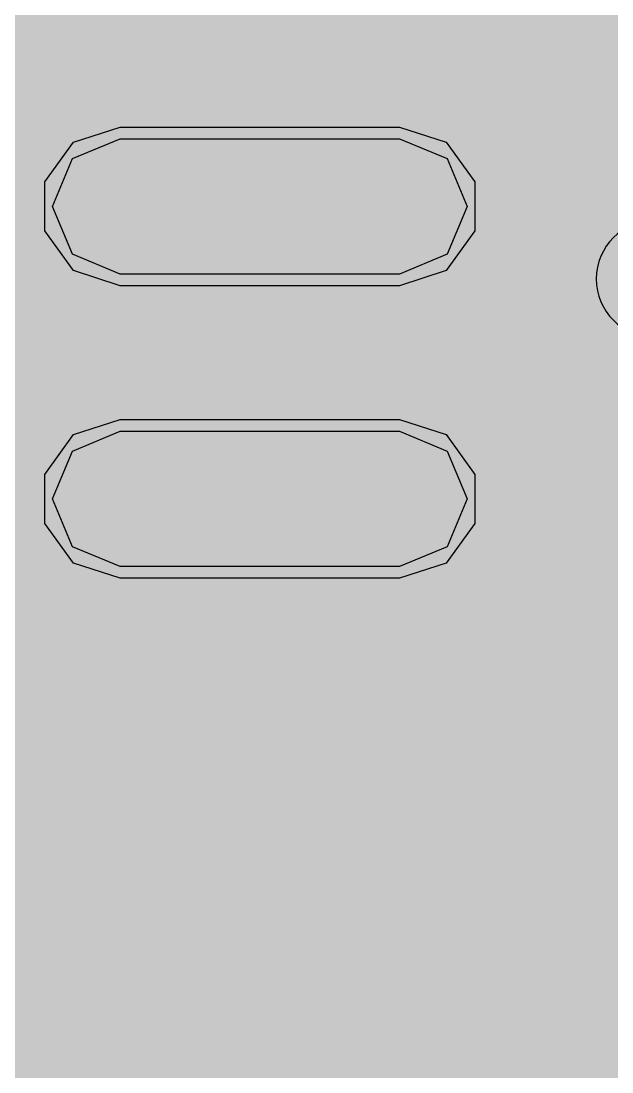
# Model space of a CAD drawing. Header units: millimetres. Extents: x -61 to 56, y -72 to 70.
# Drawn here: x 13.646 to 16.212, y 10.615 to 15.178 of the extents above; entities that cross this region are included whole.
import ezdxf

# ---------------------------------------------------------------- set-up
doc = ezdxf.new("R2010")
doc.units = ezdxf.units.MM
doc.header["$MEASUREMENT"] = 0
for name, color, linetype, true_color in [('02GND', 7, 'Continuous', 0x999966), ('03POWER', 7, 'Continuous', 0x008000), ('Bottom-Layer', 7, 'Continuous', 0x0000ff), ('Multi-Layer', 7, 'Continuous', 0xc0c0c0), ('Top-Layer', 7, 'Continuous', 0xff0000), ('Top-Paste-Mask-Layer', 7, 'Continuous', 0x808080), ('Top-Silkscreen-Layer', 7, 'Continuous', 0xffcc00), ('Top-Solder-Mask-Layer', 7, 'Continuous', 0x800080)]:
    doc.layers.add(name, color=color, linetype=linetype, true_color=true_color)

msp = doc.modelspace()

# ---------------------------------------------------------------- hatches: boundary and pattern name
at = {"layer": '02GND'}
msp.add_hatch(color=256, dxfattribs=at).paths.add_polyline_path([(-49.642, 52.1533), (49.642, 52.1533), (49.642, -62.142), (-49.642, -62.142)])
at = {"layer": '03POWER'}
for points in [[(48.499, -56.0416), (48.5811, -56.3479), (48.8055, -56.572), (49.112, -56.6537), (49.4182, -56.5711), (49.642, -56.3464), (49.642, -62.142), (44.1922, -62.142), (44.3927, -61.9566), (44.4927, -61.7025), (44.4722, -61.4302), (45.1891, -61.7036), (45.9498, -61.8043), (46.7131, -61.7268), (47.438, -61.4754), (48.0854, -61.0636), (48.6204, -60.5136), (49.0141, -59.855), (49.2453, -59.1234), (49.3016, -58.3582), (49.1799, -57.6006), (48.8867, -56.8916), (48.438, -56.2692), (47.8578, -55.7672), (47.1774, -55.4124), (46.4336, -55.2241), (45.6664, -55.2125), (44.9172, -55.378), (44.2264, -55.7119), (43.6312, -56.1961), (43.1637, -56.8045), (42.8491, -57.5043), (42.7044, -58.2579), (42.7374, -59.0244), (42.9463, -59.7627), (43.3198, -60.433), (43.8378, -60.999), (-43.3618, -60.999), (-43.6207, -61.0564), (-43.831, -61.218), (-43.9533, -61.4534), (-43.9644, -61.7184), (-43.8625, -61.9632), (-43.6666, -62.142), (-49.642, -62.142), (-49.642, -56.5819), (-49.4335, -56.7975), (-49.1476, -56.8882), (-48.8529, -56.8322), (-49.1622, -57.5412), (-49.2982, -58.3027), (-49.2534, -59.075), (-49.0303, -59.8157), (-48.6412, -60.4842), (-48.1072, -61.0439), (-47.4578, -61.4642), (-46.7284, -61.722), (-45.9591, -61.8032), (-45.1921, -61.7032), (-44.4692, -61.4277), (-43.8302, -60.9917), (-43.3101, -60.4191), (-42.9374, -59.7413), (-42.7325, -58.9953), (-42.7065, -58.2222), (-42.8611, -57.4642), (-43.1876, -56.763), (-43.6682, -56.1568), (-44.2766, -55.679), (-44.9793, -55.3557), (-45.738, -55.2047), (-46.511, -55.2341), (-47.256, -55.4425), (-47.9321, -55.8184), (-48.5023, -56.3411), (-48.4998, -56.3091), (-48.499, -56.2771), (-48.499, 51.315), (-19.4026, 51.315), (-19.6295, 51.1437), (-19.7546, 50.8885), (-19.7509, 50.6043), (-19.6192, 50.3524), (-19.388, 50.1871), (-19.6578, 49.9772), (-19.7729, 49.6553), (-19.6975, 49.3219), (-19.4552, 49.0809), (-19.6839, 48.8583), (-19.7695, 48.5508), (-19.6886, 48.242), (-19.4633, 48.0159), (-19.1548, 47.934), (-18.847, 48.0185), (-18.6236, 48.2465), (-18.5453, 48.5559), (-18.6335, 48.8627), (-18.8641, 49.0834), (-18.625, 49.3243), (-18.5509, 49.6555), (-18.6646, 49.9752), (-18.9312, 50.1853), (-18.6981, 50.3494), (-18.5646, 50.6015), (-18.5597, 50.8866), (-18.6846, 51.143), (-18.9121, 51.315), (48.4255, 51.315), (48.499, 51.2415)], [(12.707, 15.643), (12.789, 15.337), (13.0131, 15.1129), (13.3192, 15.0309), (13.6252, 15.1129), (13.8493, 15.337), (13.9313, 15.643), (13.8493, 15.9491), (13.6252, 16.1732), (13.3192, 16.2552), (13.0131, 16.1732), (12.789, 15.9491)], [(12.707, 14.373), (12.789, 14.067), (13.0131, 13.8429), (13.3192, 13.7609), (13.6252, 13.8429), (13.8493, 14.067), (13.9313, 14.373), (13.8493, 14.6791), (13.6252, 14.9032), (13.3192, 14.9852), (13.0131, 14.9032), (12.789, 14.6791)], [(15.786, 14.0582), (15.868, 13.7521), (16.0921, 13.528), (16.3982, 13.446), (16.7042, 13.528), (16.9283, 13.7521), (17.0103, 14.0582), (16.9283, 14.3642), (16.7042, 14.5883), (16.3982, 14.6703), (16.0921, 14.5883), (15.868, 14.3642)], [(12.707, 13.103), (12.789, 12.797), (13.0131, 12.5729), (13.3192, 12.4909), (13.6252, 12.5729), (13.8493, 12.797), (13.9313, 13.103), (13.8493, 13.4091), (13.6252, 13.6332), (13.3192, 13.7152), (13.0131, 13.6332), (12.789, 13.4091)]]:
    msp.add_hatch(color=256, dxfattribs=at).paths.add_polyline_path(points)
at = {"layer": 'Bottom-Layer'}
msp.add_hatch(color=256, dxfattribs=at).paths.add_polyline_path([(-49.642, -62.142), (-49.642, 52.1533), (49.642, 52.1533), (49.642, -62.142)])
at = {"layer": 'Top-Layer'}
for points in [[(-49.642, -62.142), (-49.642, 52.1533), (49.642, 52.1533), (49.642, -62.142)], [(14.0771, 14.079), (13.8692, 14.1651), (13.7831, 14.373), (13.8692, 14.5809), (14.0771, 14.667), (15.2891, 14.667), (15.497, 14.5809), (15.5831, 14.373), (15.497, 14.1651), (15.2891, 14.079)], [(14.0771, 12.809), (13.8692, 12.8951), (13.7831, 13.103), (13.8692, 13.3109), (14.0771, 13.397), (15.2891, 13.397), (15.497, 13.3109), (15.5831, 13.103), (15.497, 12.8951), (15.2891, 12.809)]]:
    msp.add_hatch(color=256, dxfattribs=at).paths.add_polyline_path(points)
at = {"layer": 'Top-Paste-Mask-Layer'}
for points in [[(14.0771, 14.079), (13.8692, 14.1651), (13.7831, 14.373), (13.8692, 14.5809), (14.0771, 14.667), (15.2891, 14.667), (15.497, 14.5809), (15.5831, 14.373), (15.497, 14.1651), (15.2891, 14.079)], [(14.0771, 12.809), (13.8692, 12.8951), (13.7831, 13.103), (13.8692, 13.3109), (14.0771, 13.397), (15.2891, 13.397), (15.497, 13.3109), (15.5831, 13.103), (15.497, 12.8951), (15.2891, 12.809)]]:
    msp.add_hatch(color=256, dxfattribs=at).paths.add_polyline_path(points)
at = {"layer": 'Top-Solder-Mask-Layer'}
for points in [[(14.0771, 14.0282), (13.8744, 14.0941), (13.7492, 14.2665), (13.7492, 14.4796), (13.8744, 14.652), (14.0771, 14.7178), (15.2891, 14.7178), (15.4918, 14.652), (15.617, 14.4796), (15.617, 14.2665), (15.4918, 14.0941), (15.2891, 14.0282)], [(14.0771, 12.7582), (13.8744, 12.8241), (13.7492, 12.9965), (13.7492, 13.2096), (13.8744, 13.382), (14.0771, 13.4478), (15.2891, 13.4478), (15.4918, 13.382), (15.617, 13.2096), (15.617, 12.9965), (15.4918, 12.8241), (15.2891, 12.7582)]]:
    msp.add_hatch(color=256, dxfattribs=at).paths.add_polyline_path(points)

# ---------------------------------------------------------------- linework, layer by layer
at = {"layer": '03POWER', "const_width": 0.0508}
for points in [[(12.707, 15.643), (12.789, 15.337), (13.0131, 15.1129), (13.3192, 15.0309), (13.6252, 15.1129), (13.8493, 15.337), (13.9313, 15.643), (13.8493, 15.9491), (13.6252, 16.1732), (13.3192, 16.2552), (13.0131, 16.1732), (12.789, 15.9491)], [(12.707, 14.373), (12.789, 14.067), (13.0131, 13.8429), (13.3192, 13.7609), (13.6252, 13.8429), (13.8493, 14.067), (13.9313, 14.373), (13.8493, 14.6791), (13.6252, 14.9032), (13.3192, 14.9852), (13.0131, 14.9032), (12.789, 14.6791)], [(15.786, 14.0582), (15.868, 13.7521), (16.0921, 13.528), (16.3982, 13.446), (16.7042, 13.528), (16.9283, 13.7521), (17.0103, 14.0582), (16.9283, 14.3642), (16.7042, 14.5883), (16.3982, 14.6703), (16.0921, 14.5883), (15.868, 14.3642)], [(12.707, 13.103), (12.789, 12.797), (13.0131, 12.5729), (13.3192, 12.4909), (13.6252, 12.5729), (13.8493, 12.797), (13.9313, 13.103), (13.8493, 13.4091), (13.6252, 13.6332), (13.3192, 13.7152), (13.0131, 13.6332), (12.789, 13.4091)]]:
    msp.add_lwpolyline(points, close=True, dxfattribs=at)
at = {"layer": 'Multi-Layer'}
msp.add_lwpolyline([(16.1442, 14.0582, 1), (16.6522, 14.0582, 1)], format="xyb", close=True, dxfattribs=at)
at = {"layer": 'Top-Layer'}
for points in [[(14.0771, 14.079), (13.8692, 14.1651), (13.7831, 14.373), (13.8692, 14.5809), (14.0771, 14.667), (15.2891, 14.667), (15.497, 14.5809), (15.5831, 14.373), (15.497, 14.1651), (15.2891, 14.079)], [(14.0771, 12.809), (13.8692, 12.8951), (13.7831, 13.103), (13.8692, 13.3109), (14.0771, 13.397), (15.2891, 13.397), (15.497, 13.3109), (15.5831, 13.103), (15.497, 12.8951), (15.2891, 12.809)]]:
    msp.add_lwpolyline(points, close=True, dxfattribs=at)
at = {"layer": 'Top-Layer', "const_width": 0.381}
for points in [[(14.6831, 14.373), (13.3192, 14.373)], [(14.6831, 13.103), (13.3192, 13.103)]]:
    msp.add_lwpolyline(points, dxfattribs=at)
at = {"layer": 'Top-Paste-Mask-Layer'}
for points in [[(14.0771, 14.079), (13.8692, 14.1651), (13.7831, 14.373), (13.8692, 14.5809), (14.0771, 14.667), (15.2891, 14.667), (15.497, 14.5809), (15.5831, 14.373), (15.497, 14.1651), (15.2891, 14.079)], [(14.0771, 12.809), (13.8692, 12.8951), (13.7831, 13.103), (13.8692, 13.3109), (14.0771, 13.397), (15.2891, 13.397), (15.497, 13.3109), (15.5831, 13.103), (15.497, 12.8951), (15.2891, 12.809)]]:
    msp.add_lwpolyline(points, close=True, dxfattribs=at)
at = {"layer": 'Top-Silkscreen-Layer', "const_width": 0.15}
for points in [[(15.7616, 17.5342), (15.7616, 12.4818)], [(15.7616, 17.5342), (15.7616, 12.4818)], [(15.7616, 14.5356), (15.7616, 15.4805)], [(15.7616, 14.5356), (15.7616, 15.4805)], [(15.7616, 13.2656), (15.7616, 14.2105)], [(15.7616, 13.2656), (15.7616, 14.2105)], [(15.7616, 12.4818), (15.7616, 12.9405)], [(15.7616, 12.4818), (15.7616, 12.9405)], [(18.8044, 12.4818), (15.7616, 12.4818)], [(18.8044, 12.4818), (15.7616, 12.4818)]]:
    msp.add_lwpolyline(points, dxfattribs=at)
at = {"layer": 'Top-Solder-Mask-Layer'}
for points in [[(14.0771, 14.0282), (13.8744, 14.0941), (13.7492, 14.2665), (13.7492, 14.4796), (13.8744, 14.652), (14.0771, 14.7178), (15.2891, 14.7178), (15.4918, 14.652), (15.617, 14.4796), (15.617, 14.2665), (15.4918, 14.0941), (15.2891, 14.0282)], [(14.0771, 12.7582), (13.8744, 12.8241), (13.7492, 12.9965), (13.7492, 13.2096), (13.8744, 13.382), (14.0771, 13.4478), (15.2891, 13.4478), (15.4918, 13.382), (15.617, 13.2096), (15.617, 12.9965), (15.4918, 12.8241), (15.2891, 12.7582)]]:
    msp.add_lwpolyline(points, close=True, dxfattribs=at)

doc.saveas('drawing.dxf')
